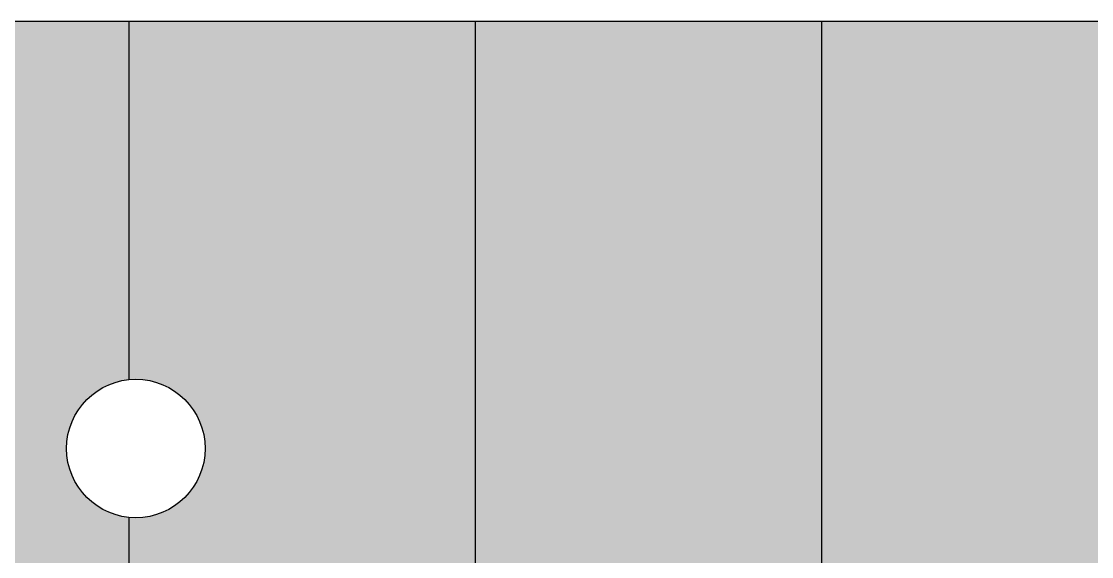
# Model space of a CAD drawing. Header units: feet. Extents: x 600 to 2744, y 411 to 1435.
# Drawn here: x 1729.36 to 1760.26, y 725.7 to 741.15 of the extents above; entities that cross this region are included whole.
import ezdxf

# ---------------------------------------------------------------- set-up
doc = ezdxf.new("R2010")
doc.units = ezdxf.units.FT

msp = doc.modelspace()

# ---------------------------------------------------------------- hatches: boundary and pattern name
at = {"true_color": 0x633131, "transparency": 33554687}
h = msp.add_hatch(color=29, dxfattribs=at)
h.dxf.hatch_style = 1
h.paths.add_polyline_path([(1692.474, 741.155), (1682.474, 741.155), (1682.474, 717.974), (1692.474, 717.974)])
h.paths.add_polyline_path([(1702.474, 726.821, -0.409682), (1700.504, 728.821, -0.409682), (1702.474, 730.821), (1702.474, 733.223), (1702.474, 741.155), (1692.474, 741.155), (1692.474, 717.974), (1702.474, 717.974)])
h.paths.add_polyline_path([(1712.474, 741.155), (1702.474, 741.155), (1702.474, 733.148), (1702.474, 730.821, -0.41876), (1704.504, 728.821, -0.41876), (1702.474, 726.821), (1702.474, 717.974), (1712.474, 717.974)])
h.paths.add_polyline_path([(1722.474, 741.155), (1712.474, 741.155), (1712.474, 717.974), (1722.474, 717.974)])
h.paths.add_polyline_path([(1732.474, 726.83, -0.386881), (1730.662, 728.821, -0.386881), (1732.474, 730.812), (1732.474, 741.155), (1722.474, 741.155), (1722.474, 717.974), (1723.879, 717.974), (1732.474, 717.973)])
h.paths.add_polyline_path([(1742.474, 741.155), (1732.474, 741.155), (1732.474, 730.812, -0.442085), (1734.662, 728.821, -0.442085), (1732.474, 726.83), (1732.474, 717.973), (1742.474, 717.973)])
h.paths.add_polyline_path([(1752.474, 741.155), (1742.474, 741.155), (1742.474, 717.973), (1752.474, 717.972), (1752.474, 725.185)])
h.paths.add_polyline_path([(1762.474, 726.829, -0.388481), (1760.651, 728.821, -0.388481), (1762.474, 730.813), (1762.474, 741.155), (1752.474, 741.155), (1752.474, 724.104), (1752.474, 717.972), (1762.474, 717.972)])
h.paths.add_polyline_path([(1772.474, 741.155), (1762.474, 741.155), (1762.474, 730.813, -0.440423), (1764.651, 728.821, -0.440423), (1762.474, 726.829), (1762.474, 717.972), (1772.474, 717.971)])

# ---------------------------------------------------------------- linework, layer by layer
for p, q in [((1812.712, 741.155), (1682.474, 741.155)), ((1732.474, 730.812), (1732.474, 741.155)), ((1742.474, 717.974), (1742.474, 741.155)), ((1752.474, 724.104), (1752.474, 741.155)), ((1732.474, 717.974), (1732.474, 726.83))]:
    msp.add_line(p, q)
at = {"color": 40, "true_color": 0xf8d731}
msp.add_circle((1732.662, 728.821), 2, dxfattribs=at)

doc.saveas('drawing.dxf')
